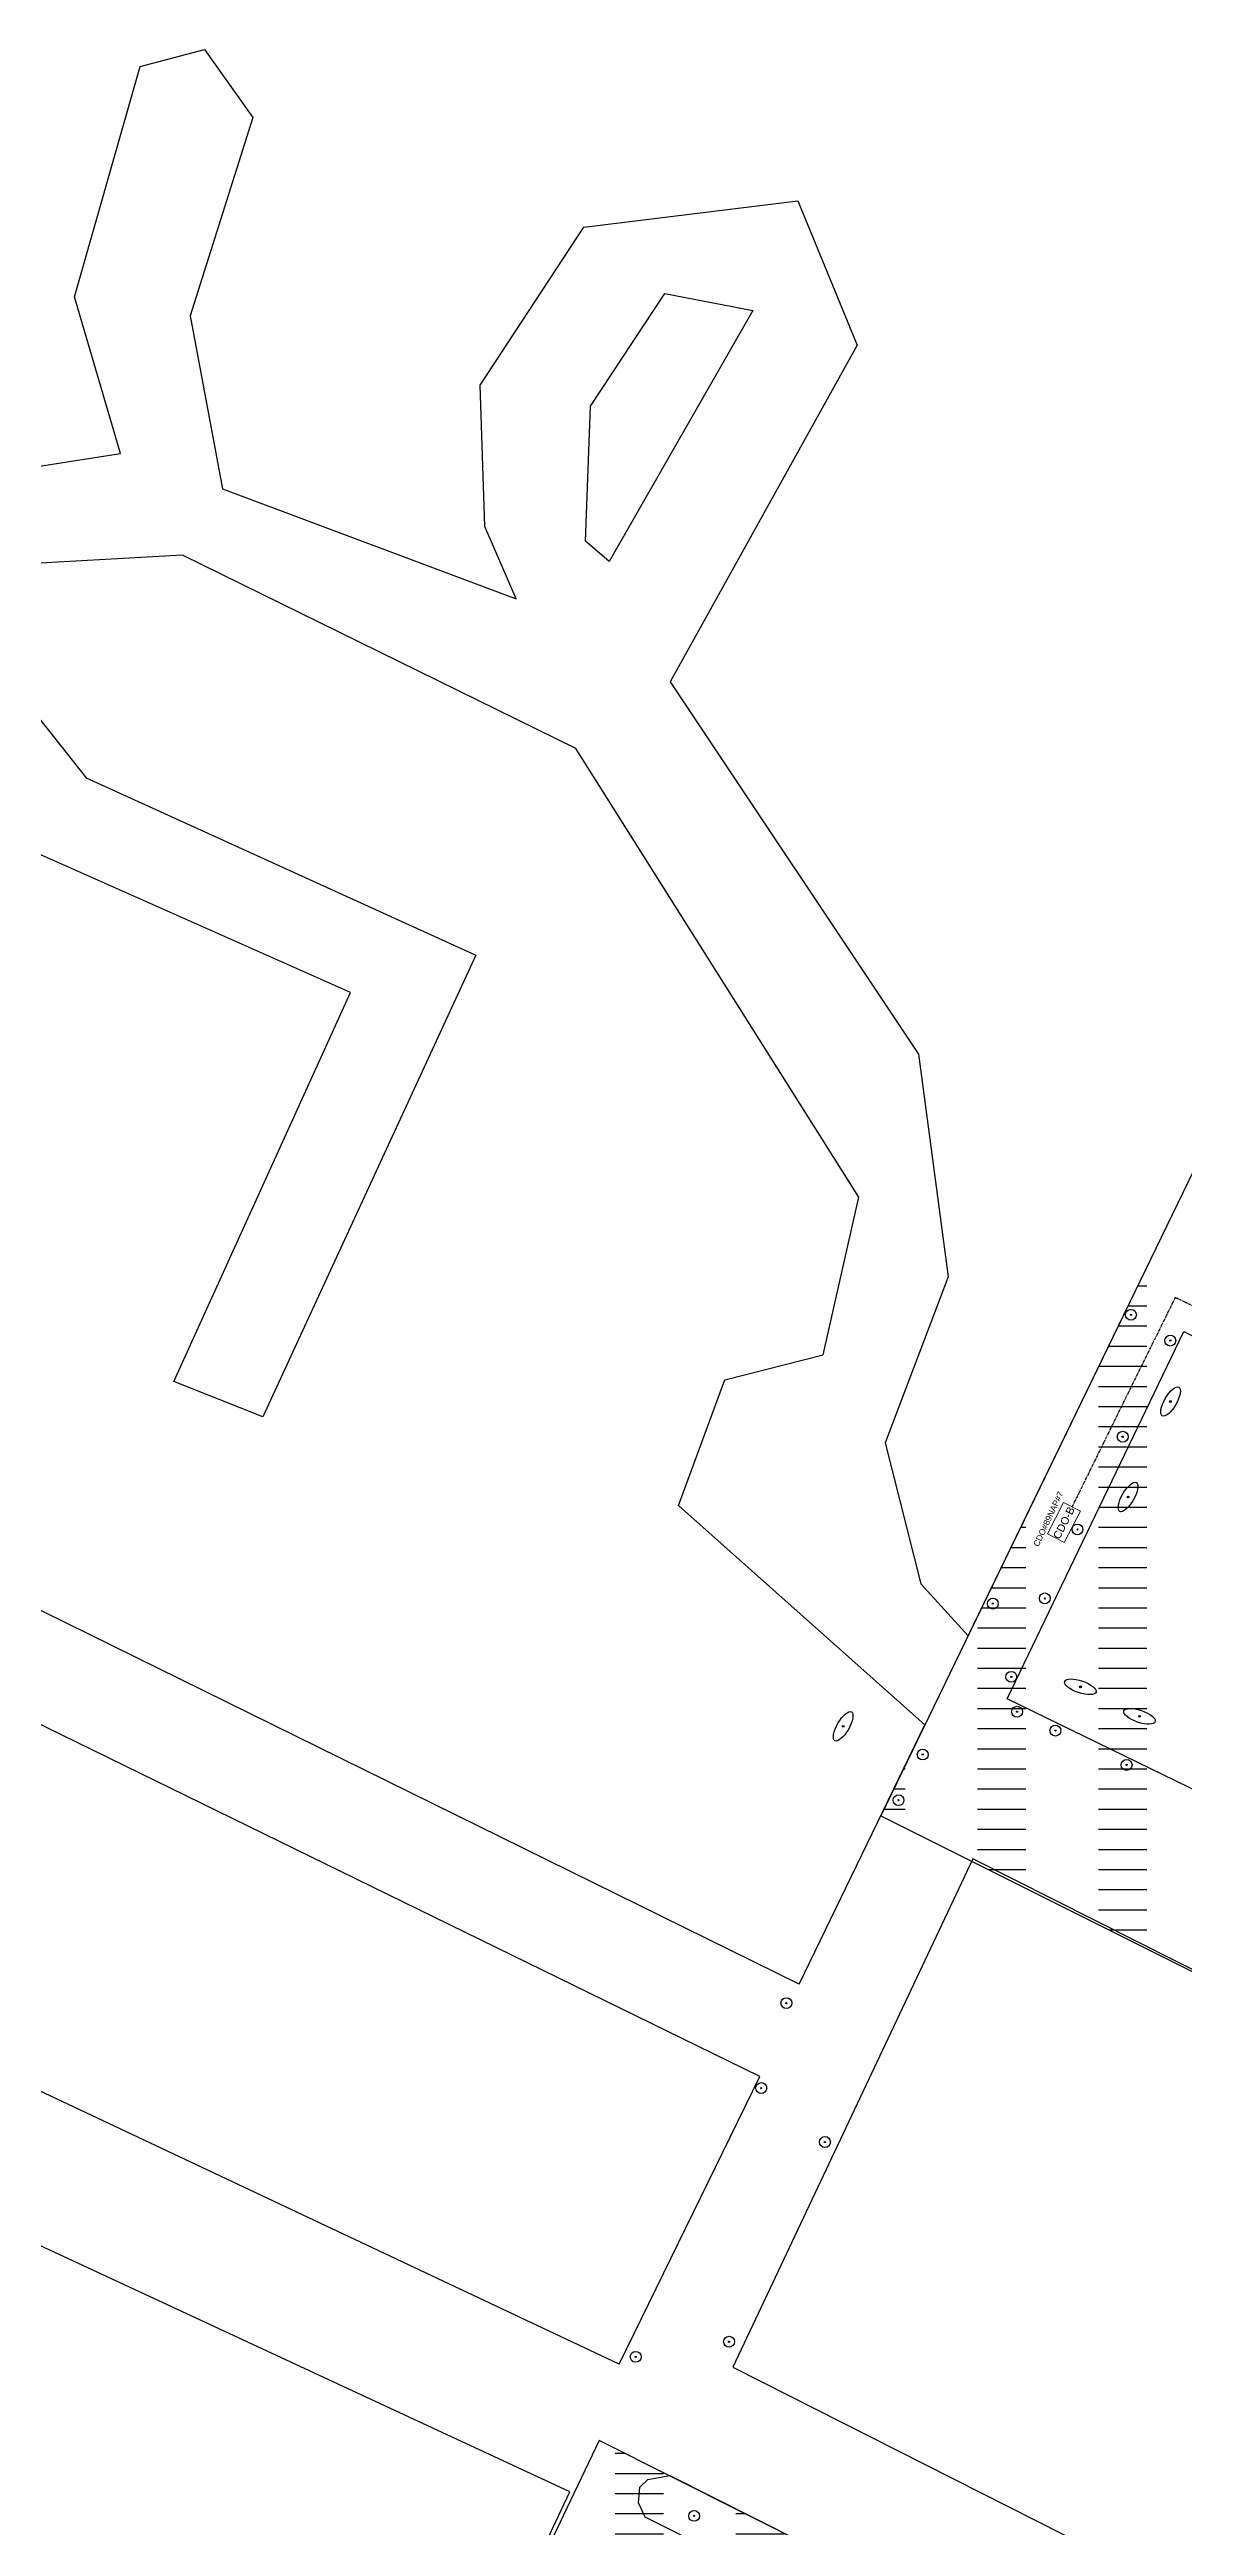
# Model space of a CAD drawing. Header units: metres. Extents: x 400841 to 403530, y 6344542 to 6346805.
# Drawn here: x 401740 to 402021, y 6345797 to 6346412 of the extents above; entities that cross this region are included whole.
import ezdxf
from ezdxf.enums import TextEntityAlignment as Align

# ---------------------------------------------------------------- set-up
doc = ezdxf.new("R2010")
doc.units = ezdxf.units.M
doc.header["$MEASUREMENT"] = 0
doc.linetypes.add('PHANTOM2', pattern=[1.25, 0.625, -0.125, 0.125, -0.125, 0.125, -0.125])
for name, color, linetype, lineweight in [('CDO', 10, 'Continuous', 20), ('Cluster', 62, 'Continuous', 30), ('Fibra_CDO_A_a_CDO_B', 12, 'PHANTOM2', 30)]:
    doc.layers.add(name, color=color, linetype=linetype, lineweight=lineweight)
for name, color, linetype in [('CDO_name', 1, 'Continuous'), ('Manzanas', 7, 'Continuous'), ('Postes', 5, 'Continuous'), ('Propiedades_Servicio', 104, 'Continuous')]:
    doc.layers.add(name, color=color, linetype=linetype)
doc.layers.get('0').off()
doc.styles.get("Standard").update_dxf_attribs({"font": 'arial.ttf'})
pattern_1 = [(0, (0, 0), (0, 5), [12, -18])]

# ---------------------------------------------------------------- blocks, each defined once
blk = doc.blocks.new('Postes')
at = {"layer": 'Postes'}
for radius in [1.35, 0.15]:
    blk.add_circle((0, 0), radius, dxfattribs=at)
blk = doc.blocks.new('HP')
blk.add_point((0, 0))
at = {"layer": 'Propiedades_Servicio'}
blk.add_circle((0, 0), 0.219, dxfattribs=at)
blk.add_ellipse((0, 0), major_axis=(2.06, 3.57), ratio=0.36506, dxfattribs=at)
blk = doc.blocks.new('CDO')
at = {"layer": 'CDO'}
blk.add_lwpolyline([(-4.34, 2.51), (4.48, 2.35), (4.39, -2.37), (-4.43, -2.2)], close=True, dxfattribs=at)
at = {"layer": 'CDO', "color": 7}
blk.add_attdef('CDO-X', text='', height=1.9, rotation=359.18644, dxfattribs=at).set_placement((-0.05, 0.06), align=Align.MIDDLE_CENTER)
blk = doc.blocks.new('ACMAP_ANN_TEMPLATE_NAME_CAJA_CDO')
at = {"layer": 'CDO_name'}
blk.add_attdef('NAME_CDO', text='', height=1.5, dxfattribs=at).set_placement((0, 0), align=Align.TOP_CENTER)

msp = doc.modelspace()

# ---------------------------------------------------------------- hatches: boundary and pattern name
at = {"layer": 'Cluster', "transparency": 33554457}
h = msp.add_hatch(dxfattribs=at)
h.set_pattern_fill('ACAD_ISO03W100', color=3, style=2)
h.set_pattern_definition(pattern_1)
h.paths.add_polyline_path([(402066.99, 6346223.03), (401945.97, 6345973.36), (402162.27, 6345865.09), (402289.54, 6346111.97)])
h.paths.add_polyline_path([(402136.8, 6346044.71), (402128.88, 6346048.61), (402130.97, 6346052.84), (402138.88, 6346048.94)], flags=16)
h.paths.add_polyline_path([(402129.3, 6346048.92), (402136.87, 6346045.22), (402138.52, 6346048.59), (402130.94, 6346052.29)], flags=8)
h = msp.add_hatch(dxfattribs=at)
h.set_pattern_fill('ACAD_ISO03W100', color=1, style=2)
h.set_pattern_definition(pattern_1)
h.paths.add_polyline_path([(402281.95, 6345584.44), (402284.24, 6345583.35), (402290.01, 6345595.32), (402319.96, 6345581.05), (402320.15, 6345581.45), (402168.16, 6345659.62), (402172.73, 6345669.1), (402163.13, 6345673.92), (402158.83, 6345663.35), (401887.44, 6345799.15), (401885.82, 6345802.69), (401886.15, 6345806.56), (401888.08, 6345808.49), (401893.47, 6345809.44), (401876.07, 6345818.18), (401770.19, 6345596.43), (401906.27, 6345526.98), (401948.98, 6345615.28), (402037.53, 6345571.04), (401993.65, 6345482.39), (402012.67, 6345472.68), (402057.96, 6345560.46), (402145.73, 6345516.71), (402100.88, 6345427.67), (402117.1, 6345419.39), (402162.28, 6345509.71), (402211.05, 6345485.18), (402164.63, 6345395.13), (402181.48, 6345386.53), (402187.88, 6345383.28), (402188.95, 6345385.51), (402187.39, 6345386.29), (402231.11, 6345473.88), (402231.44, 6345473.72), (402239.83, 6345491.16), (402235.95, 6345493.02)])
h.paths.add_polyline_path([(402045.42, 6345589.37), (401957.13, 6345633.23), (402003.56, 6345722.91), (402091.79, 6345679.15)], flags=16)
h.paths.add_polyline_path([(402064.38, 6345581.84), (402108.46, 6345670.7), (402198.7, 6345625.96), (402154.88, 6345536.91)], flags=16)
h.paths.add_polyline_path([(402063.73, 6345577.98), (402071.65, 6345574.08), (402069.56, 6345569.85), (402061.65, 6345573.75)], flags=16)
h.paths.add_polyline_path([(402063.71, 6345577.42), (402071.29, 6345573.73), (402069.64, 6345570.36), (402062.06, 6345574.05)], flags=0)
h.paths.add_polyline_path([(401941.24, 6345640.97), (401852.02, 6345685.07), (401895.38, 6345774.32), (401986.16, 6345730.22)], flags=16)
h.paths.add_polyline_path([(401930.64, 6345624.12), (401887.56, 6345537.39), (401797.47, 6345583.35), (401839.97, 6345670)], flags=16)
h.paths.add_polyline_path([(402171.63, 6345526.68), (402216.64, 6345617.22), (402263.54, 6345592.87), (402217.63, 6345502.73)], flags=16)
h.paths.add_polyline_path([(402057.96, 6345560.46), (402012.67, 6345472.68), (402022.55, 6345467.64), (402101.13, 6345428.17), (402145.73, 6345516.71)], flags=17)
h.paths.add_polyline_path([(402037.53, 6345571.04), (401948.98, 6345615.28), (401906.27, 6345526.98), (401957.17, 6345501.01), (401993.76, 6345482.6)], flags=17)
h.paths.add_polyline_path([(402211.05, 6345485.18), (402162.28, 6345509.71), (402117.1, 6345419.39), (402164.63, 6345395.13)], flags=17)
h.paths.add_polyline_path([(401939.55, 6345786.28), (401893.47, 6345809.44), (401888.08, 6345808.49), (401886.15, 6345806.56), (401885.82, 6345802.69), (401887.44, 6345799.15), (402158.83, 6345663.35), (402163.02, 6345673.66)], flags=17)
h.paths.add_polyline_path([(402172.37, 6345668.34), (402168.16, 6345659.62), (402320.15, 6345581.45), (402325.32, 6345592.42), (402323.08, 6345593.55)])

# ---------------------------------------------------------------- linework, layer by layer
at = {"layer": 'Cluster'}
for points in [[(401945.97, 6345973.36), (402162.27, 6345865.09), (402289.54, 6346111.97), (402066.99, 6346223.03), (401945.97, 6345973.36)], [(401770.19, 6345596.43), (402187.87, 6345383.27), (402290.01, 6345595.32), (402320.19, 6345580.94), (402326.05, 6345592.05), (401876.07, 6345818.18), (401770.19, 6345596.43)]]:
    msp.add_lwpolyline(points, dxfattribs=at)
at = {"layer": 'Fibra_CDO_A_a_CDO_B'}
msp.add_lwpolyline([(402079, 6346072.66), (402019.07, 6346102.1), (401993.45, 6346050.11)], dxfattribs=at)
at = {"layer": 'Manzanas'}
for p, q in [((401925.7, 6345931.52), (401159.23, 6346309.33)), ((401881.02, 6345837.11), (401117.62, 6346197.08)), ((401868.73, 6345805.43), (401117.22, 6346154.53)), ((401955.88, 6346030.92), (401967.62, 6346018.01)), ((401925.7, 6345931.52), (401956.9, 6345995.9))]:
    msp.add_line(p, q, dxfattribs=at)
for points in [[(401688.85, 6346301.03), (401757.14, 6346311.71), (401745.75, 6346350.67), (401762.06, 6346407.88), (401778.06, 6346412.06), (401790.07, 6346395.17), (401774.51, 6346345.94), (401782.53, 6346302.97), (401855.45, 6346275.65), (401847.64, 6346293.62), (401846.46, 6346328.66), (401872.24, 6346367.95), (401925.36, 6346374.5), (401940.1, 6346338.6), (401893.63, 6346255.04), (401955.36, 6346162.53), (401962.67, 6346107.18), (401947.03, 6346065.96), (401955.88, 6346030.92)], [(401878.55, 6346284.92), (401872.63, 6346289.92), (401873.88, 6346323.47), (401892.31, 6346351.47), (401914.19, 6346347.27), (401878.55, 6346284.92)], [(401967.62, 6346018.01), (402114.37, 6346320.78), (402920.55, 6345922.81), (403029.13, 6346341.96)], [(401881.02, 6345837.11), (401915.92, 6345908.62), (401149.68, 6346283.59)], [(401956.9, 6345995.9), (401895.71, 6346050.43), (401907.24, 6346081.61), (401931.64, 6346087.84), (401940.54, 6346127), (401870.2, 6346238.42), (401772.61, 6346286.48), (401707.66, 6346282.85), (401748.69, 6346231.19), (401845.37, 6346187.11), (401792.5, 6346072.42), (401770.45, 6346081.24), (401814.25, 6346177.8), (401721.81, 6346218.9)], [(401977.35, 6346002.42), (402021.22, 6346093.61), (402109.37, 6346050.14), (402064.36, 6345959.98), (401977.35, 6346002.42)], [(401909.25, 6345836.38), (402292.07, 6345642.57), (402291.64, 6345685.71), (402325.83, 6345718.15), (402293.67, 6345740.89), (402293.42, 6345766.42), (402334.01, 6345778.54), (401968.8, 6345962.61), (401909.25, 6345836.38)], [(401887.44, 6345799.15), (401885.82, 6345802.69), (401886.15, 6345806.56), (401888.08, 6345808.49), (401893.56, 6345809.46), (402163.02, 6345673.66), (402158.83, 6345663.35), (401887.44, 6345799.15)], [(402130.3, 6345122.33), (401672.29, 6345349.49), (401661.56, 6345366.02), (401868.73, 6345805.43)]]:
    msp.add_lwpolyline(points, dxfattribs=at)

# ---------------------------------------------------------------- block references
at = {"layer": 'CDO', "rotation": 63.90027198787766}
msp.add_blockref('CDO', (401991.49, 6346046.13), dxfattribs=at).add_auto_attribs({'CDO-X': 'CDO-B'})
at = {"layer": 'CDO_name', "rotation": 64.95944611424605}
msp.add_blockref('ACMAP_ANN_TEMPLATE_NAME_CAJA_CDO', (401986.88, 6346047.38), dxfattribs=at).add_auto_attribs({'NAME_CDO': 'CDO#89NAP#7'})
at = {"layer": 'Manzanas'}
msp.add_blockref('Postes', (401899.61, 6345799.44), dxfattribs=at)
at = {"layer": 'Postes'}
for p in [(402008.06, 6346097.78), (402017.84, 6346091.38), (402006.03, 6346067.49), (401994.79, 6346044.46), (401973.79, 6346026.04), (401986.68, 6346027.33), (401978.36, 6346007.86), (401979.8, 6345999.19), (401989.32, 6345994.49), (401956.37, 6345988.55), (402006.99, 6345985.98), (401950.36, 6345977.21), (401922.51, 6345926.81), (401916.27, 6345905.7), (401932.08, 6345892.31), (401885.1, 6345838.95), (401908.28, 6345842.7)]:
    msp.add_blockref('Postes', p, dxfattribs=at)
at = {"layer": 'Propiedades_Servicio'}
for p in [(402017.9, 6346076.24), (402007.35, 6346052.53), (401936.61, 6345995.56)]:
    msp.add_blockref('HP', p, dxfattribs=at)
at = {"layer": 'Propiedades_Servicio', "rotation": 281.2153719011788}
for p in [(401995.52, 6346005.38), (402010.2, 6345998.05)]:
    msp.add_blockref('HP', p, dxfattribs=at)

doc.saveas('drawing.dxf')
